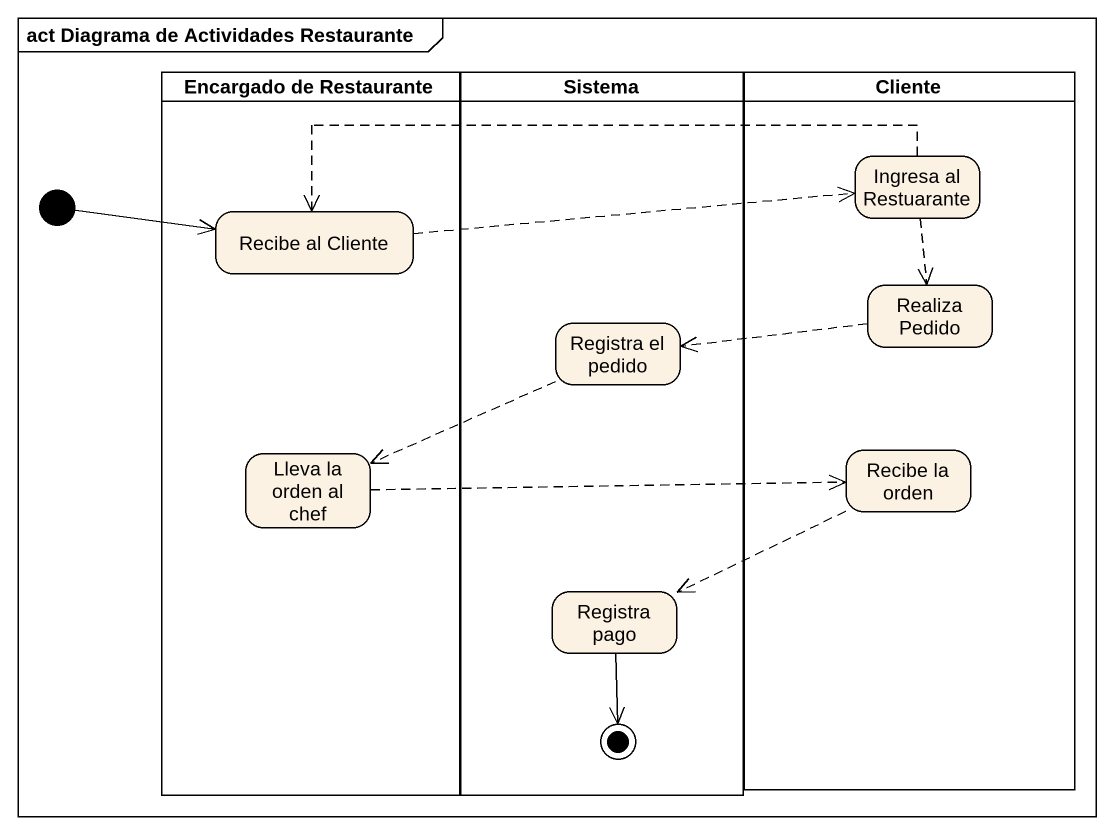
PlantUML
@startuml
mainframe act Diagrama de Actividades Restaurante
hide empty description
state "Encargado de Restaurante" as Encargado_de_Restaurante <<partition>> {
  state "Recibe al Cliente" as Recibe_al_Cliente
  state "Lleva la orden al chef" as Lleva_la_orden_al_chef
}
state Sistema <<partition>> {
  state "Registra el pedido" as Registra_el_pedido
  state "Registra pago" as Registra_pago
  Registra_pago --> [*]
}
state Cliente <<partition>> {
  state "Ingresa al Restuarante" as Ingresa_al_Restuarante
  state "Realiza Pedido" as Realiza_Pedido
  state "Recibe la orden" as Recibe_la_orden
}
state initial1 <<start>>
initial1 -right-> Recibe_al_Cliente
Recibe_al_Cliente -right[dashed]-> Ingresa_al_Restuarante
Ingresa_al_Restuarante -left[dashed]-> Recibe_al_Cliente
Ingresa_al_Restuarante -[dashed]-> Realiza_Pedido
Realiza_Pedido -left[dashed]-> Registra_el_pedido
Registra_el_pedido -left[dashed]-> Lleva_la_orden_al_chef
Lleva_la_orden_al_chef -right[dashed]-> Recibe_la_orden
Recibe_la_orden -left[dashed]-> Registra_pago
@enduml
